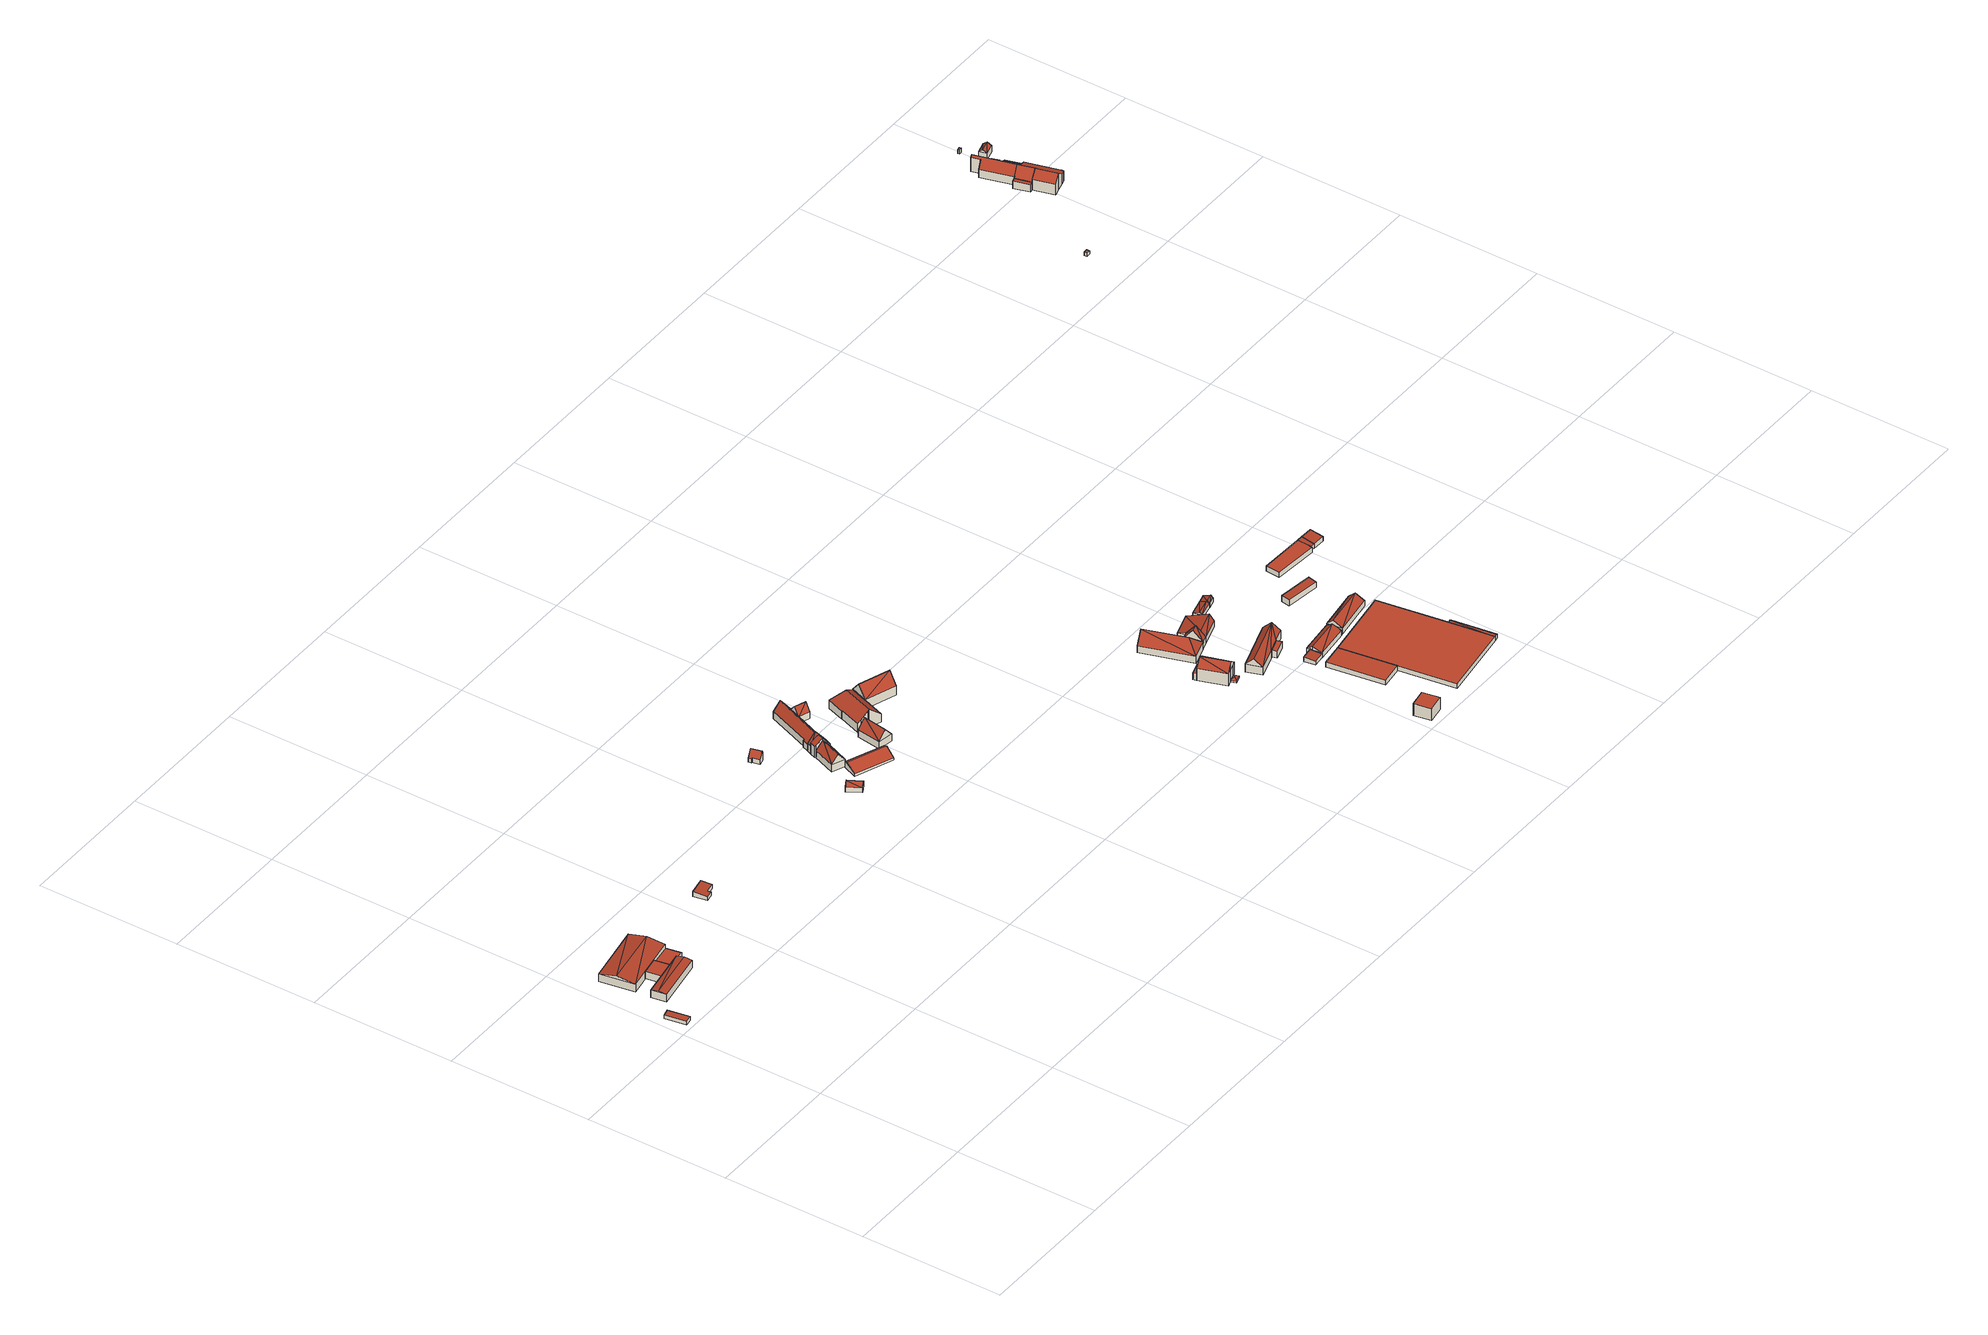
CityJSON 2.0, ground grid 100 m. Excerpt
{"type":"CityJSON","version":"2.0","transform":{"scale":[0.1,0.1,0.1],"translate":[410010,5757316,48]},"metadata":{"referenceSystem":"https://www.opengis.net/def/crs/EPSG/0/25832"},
"CityObjects":{
"building1":{"type":"Building","attributes":{"Gemeindeschluessel":"05515000","Geometrietyp2DReferenz":"3000","function":"31001_1310","roofType":"2100","measuredHeight":3.12},"geometry":[{"type":"Solid","lod":"2","boundaries":[[[[0,1,2,3]],[[4,5,1,0]],[[6,7,5,4]],[[3,2,7,6]],[[4,0,3,6]],[[1,5,7,2]]]],"semantics":{"surfaces":[{"type":"WallSurface"},{"type":"RoofSurface"},{"type":"GroundSurface"}],"values":[[0,0,0,0,1,2]]}}]},
"building2":{"type":"Building","attributes":{"Gemeindeschluessel":"05515000","Geometrietyp2DReferenz":"3000","function":"31001_2700","roofType":"5000","measuredHeight":6.75},"geometry":[{"type":"Solid","lod":"2","boundaries":[[[[8,9,10,11]],[[12,13,9,8]],[[14,15,13,12]],[[11,10,15,14]],[[8,16,17,12]],[[17,16,11]],[[11,14,17]],[[11,16,8]],[[12,17,14]],[[9,13,15,10]]]],"semantics":{"surfaces":[{"type":"WallSurface"},{"type":"RoofSurface"},{"type":"GroundSurface"}],"values":[[0,0,0,0,1,1,1,0,0,2]]}}]},
"building3":{"type":"Building","attributes":{"Gemeindeschluessel":"05515000","Geometrietyp2DReferenz":"3000","function":"31001_2000","roofType":"1000","measuredHeight":5.53},"geometry":[{"type":"Solid","lod":"2","boundaries":[[[[18,19,20,21]],[[22,23,19,18]],[[24,25,23,22]],[[21,20,25,24]],[[22,18,21,24]],[[19,23,25,20]]]],"semantics":{"surfaces":[{"type":"WallSurface"},{"type":"RoofSurface"},{"type":"GroundSurface"}],"values":[[0,0,0,0,1,2]]}}]},
"building4":{"type":"Building","attributes":{"Gemeindeschluessel":"05515000","Geometrietyp2DReferenz":"3000","function":"31001_2700","roofType":"5000","measuredHeight":7.83},"address":[{"country":"Germany","locality":"Münster","thoroughfareNumber":"144","thoroughfareName":"Pleistermühlenweg"}],"geometry":[{"type":"Solid","lod":"2","boundaries":[[[[26,27,28,29]],[[30,31,27,26]],[[32,33,31,30]],[[29,28,33,32]],[[29,32,34]],[[34,35,29]],[[35,34,30]],[[30,26,35]],[[29,35,26]],[[30,34,32]],[[27,31,33,28]]]],"semantics":{"surfaces":[{"type":"WallSurface"},{"type":"RoofSurface"},{"type":"GroundSurface"}],"values":[[0,0,0,0,1,1,1,1,0,0,2]]}}]},
"building5":{"type":"Building","attributes":{"Gemeindeschluessel":"05515000","Geometrietyp2DReferenz":"3000","function":"51009_1610","roofType":"2100","measuredHeight":3.66},"geometry":[{"type":"Solid","lod":"2","boundaries":[[[[36,37,38,39]],[[40,33,37,36]],[[41,42,33,40]],[[43,10,42,41]],[[39,38,10,43]],[[41,40,36,39,43]],[[37,33,42,10,38]]]],"semantics":{"surfaces":[{"type":"WallSurface"},{"type":"RoofSurface"},{"type":"GroundSurface"}],"values":[[0,0,0,0,0,1,2]]}}]},
"building6":{"type":"Building","attributes":{"Gemeindeschluessel":"05515000","Geometrietyp2DReferenz":"3000","function":"31001_2700","roofType":"2100","measuredHeight":3.74},"geometry":[{"type":"Solid","lod":"2","boundaries":[[[[44,45,46,47]],[[48,49,45,44]],[[50,51,49,48]],[[52,53,51,50]],[[54,55,53,52]],[[47,46,55,54]],[[52,50,48,44,47,54]],[[45,49,51,53,55,46]]]],"semantics":{"surfaces":[{"type":"WallSurface"},{"type":"RoofSurface"},{"type":"GroundSurface"}],"values":[[0,0,0,0,0,0,1,2]]}}]},
"building7":{"type":"Building","attributes":{"Gemeindeschluessel":"05515000","Geometrietyp2DReferenz":"3000","function":"31001_2700","roofType":"3100","measuredHeight":5.16},"geometry":[{"type":"Solid","lod":"2","boundaries":[[[[56,57,58,59]],[[60,61,57,56]],[[62,63,61,60]],[[59,58,63,62]],[[56,64,60]],[[62,65,59]],[[64,56,59]],[[59,65,64]],[[60,64,65]],[[65,62,60]],[[57,61,63,58]]]],"semantics":{"surfaces":[{"type":"WallSurface"},{"type":"RoofSurface"},{"type":"GroundSurface"}],"values":[[0,0,0,0,0,0,1,1,1,1,2]]}}]},
"building8":{"type":"Building","attributes":{"Gemeindeschluessel":"05515000","Geometrietyp2DReferenz":"3000","function":"31001_2700","roofType":"5000","measuredHeight":7.53},"geometry":[{"type":"Solid","lod":"2","boundaries":[[[[66,67,68,69]],[[70,71,67,66]],[[72,73,71,70]],[[74,75,73,72]],[[76,77,75,74]],[[78,79,77,76]],[[80,81,79,78]],[[69,68,81,80]],[[69,80,78,76,82,83]],[[83,82,74,72,70,66]],[[69,83,66]],[[74,82,76]],[[67,71,73,75,77,79,81,68]]]],"semantics":{"surfaces":[{"type":"WallSurface"},{"type":"RoofSurface"},{"type":"GroundSurface"}],"values":[[0,0,0,0,0,0,0,0,1,1,0,0,2]]}}]},
"building9":{"type":"Building","attributes":{"Gemeindeschluessel":"05515000","Geometrietyp2DReferenz":"3000","function":"31001_2460","roofType":"3100","measuredHeight":5.62},"geometry":[{"type":"Solid","lod":"2","boundaries":[[[[84,85,86,87]],[[88,89,85,84]],[[90,91,89,88]],[[87,86,91,90]],[[84,92,88]],[[90,93,87]],[[87,93,92,84]],[[88,92,93,90]],[[85,89,91,86]]]],"semantics":{"surfaces":[{"type":"WallSurface"},{"type":"RoofSurface"},{"type":"GroundSurface"}],"values":[[0,0,0,0,0,0,1,1,2]]}}]},
"building10":{"type":"Building","attributes":{"Gemeindeschluessel":"05515000","Geometrietyp2DReferenz":"3000","function":"31001_1100"},"children":["building10-1","building10-2","building10-3","building10-4","building10-5"]},
"building10-1":{"type":"BuildingPart","attributes":{"roofType":"3100","measuredHeight":12.12},"parents":["building10"],"geometry":[{"type":"Solid","lod":"2","boundaries":[[[[94,95,96]],[[97,98,99]],[[100,101,97,99]],[[102,103,104,101,100]],[[105,106,107,108]],[[96,95,106,105]],[[109,102,100,99,110,111]],[[96,105,108,112,111,110]],[[113,97,101,104,114,107,106,95]],[[94,96,110,115]],[[95,94,116,113]],[[94,115,116]],[[98,115,110,99]],[[116,98,97,113]],[[116,115,98]],[[103,102,109]],[[104,103,117,114]],[[103,109,111,117]],[[117,108,107,114]],[[117,111,112,108]]]],"semantics":{"surfaces":[{"type":"WallSurface"},{"type":"RoofSurface"},{"type":"GroundSurface"},{"type":"ClosureSurface"}],"values":[[0,0,0,0,0,0,1,1,2,0,3,3,0,3,3,0,3,3,3,3]]}}]},
"building10-2":{"type":"BuildingPart","attributes":{"roofType":"3100","measuredHeight":12.56},"parents":["building10"],"geometry":[{"type":"Solid","lod":"2","boundaries":[[[[118,119,120,104,103]],[[108,107,121,122,123]],[[124,118,103]],[[103,109,125,124]],[[123,124,125]],[[125,112,108,123]],[[120,126,121,107,114,104]],[[118,127,119]],[[128,123,122]],[[126,129,128,122,121]],[[120,119,127,129,126]],[[114,117,103,104]],[[107,108,117,114]],[[124,123,128,130,127,118]],[[130,128,129]],[[130,129,127]],[[125,109,111,112]],[[111,109,103,117]],[[112,111,117,108]]]],"semantics":{"surfaces":[{"type":"WallSurface"},{"type":"RoofSurface"},{"type":"GroundSurface"},{"type":"ClosureSurface"}],"values":[[0,0,1,1,1,1,2,0,0,3,3,3,3,0,3,3,0,3,3]]}}]},
"building10-3":{"type":"BuildingPart","attributes":{"roofType":"3100","measuredHeight":11.24},"parents":["building10"],"geometry":[{"type":"Solid","lod":"2","boundaries":[[[[131,132,95,94]],[[133,134,132,131]],[[98,97,134,133]],[[115,98,133]],[[133,135,115]],[[94,115,135]],[[135,131,94]],[[133,131,135]],[[113,95,132,134,97]],[[113,116,94,95]],[[97,98,116,113]],[[94,116,115]],[[116,98,115]]]],"semantics":{"surfaces":[{"type":"WallSurface"},{"type":"RoofSurface"},{"type":"GroundSurface"},{"type":"ClosureSurface"}],"values":[[0,0,0,1,1,1,1,0,2,3,3,3,3]]}}]},
"building10-4":{"type":"BuildingPart","attributes":{"roofType":"3100","measuredHeight":10.15},"parents":["building10"],"geometry":[{"type":"Solid","lod":"2","boundaries":[[[[136,137,138,139]],[[140,141,137,136]],[[142,143,141,140]],[[139,138,144,145]],[[146,136,147]],[[139,145,148,147,136]],[[149,142,146,147]],[[142,140,146]],[[146,140,136]],[[137,141,143,144,138]],[[143,142,145,144]],[[148,149,147]],[[148,145,142,149]]]],"semantics":{"surfaces":[{"type":"WallSurface"},{"type":"RoofSurface"},{"type":"GroundSurface"},{"type":"ClosureSurface"}],"values":[[0,0,0,0,1,1,1,1,0,2,3,0,3]]}}]},
"building10-5":{"type":"BuildingPart","attributes":{"roofType":"3100","measuredHeight":11.4},"parents":["building10"],"geometry":[{"type":"Solid","lod":"2","boundaries":[[[[150,143,142,151]],[[152,153,143,150]],[[154,155,153,152]],[[122,121,155,154]],[[156,157,120,119]],[[158,159,157,156]],[[160,161,159,158]],[[162,163,161,160]],[[164,165,163,162]],[[166,138,165,164]],[[167,145,144,138,166]],[[160,158,156,119,127,130,162]],[[128,122,154,152,150,151,149,148,167,166,164,162,130]],[[143,153,155,121,126,120,157,159,161,163,165,138,144]],[[149,151,142]],[[167,148,145]],[[143,144,145,142]],[[145,148,149,142]],[[121,122,128,129,126]],[[128,130,129]],[[129,127,119,120,126]],[[129,130,127]]]],"semantics":{"surfaces":[{"type":"WallSurface"},{"type":"RoofSurface"},{"type":"GroundSurface"},{"type":"ClosureSurface"}],"values":[[0,0,0,0,0,0,0,0,0,0,0,1,1,2,0,0,3,3,3,3,3,3]]}}]},
"building11":{"type":"Building","attributes":{"Gemeindeschluessel":"05515000","Geometrietyp2DReferenz":"3000","function":"31001_1000","roofType":"5000","measuredHeight":11.59},"geometry":[{"type":"Solid","lod":"2","boundaries":[[[[168,169,170,171]],[[172,173,169,168]],[[174,175,173,172]],[[176,177,175,174]],[[178,179,177,176]],[[171,170,179,178]],[[178,180,181,182]],[[182,171,178]],[[181,183,172,168]],[[168,182,181]],[[183,174,172]],[[183,181,180,176,174]],[[180,178,176]],[[182,168,171]],[[169,173,175,177,179,170]]]],"semantics":{"surfaces":[{"type":"WallSurface"},{"type":"RoofSurface"},{"type":"GroundSurface"}],"values":[[0,0,0,0,0,0,1,1,1,1,0,0,0,0,2]]}}]},
"building12":{"type":"Building","attributes":{"Gemeindeschluessel":"05515000","Geometrietyp2DReferenz":"3000","function":"31001_2700"},"children":["building12-1","building12-2"]},
"building12-1":{"type":"BuildingPart","attributes":{"roofType":"1000","measuredHeight":1.48},"parents":["building12"],"geometry":[{"type":"Solid","lod":"2","boundaries":[[[[184,185,186,187]],[[188,189,190,191]],[[187,186,189,188]],[[191,184,187,188]],[[185,190,189,186]],[[185,184,191,190]]]],"semantics":{"surfaces":[{"type":"WallSurface"},{"type":"RoofSurface"},{"type":"GroundSurface"},{"type":"ClosureSurface"}],"values":[[0,0,0,1,2,3]]}}]},
"building12-2":{"type":"BuildingPart","attributes":{"roofType":"5000","measuredHeight":13.43},"parents":["building12"],"geometry":[{"type":"Solid","lod":"2","boundaries":[[[[192,193,194,195]],[[196,191,190,193,192]],[[197,198,185,184,199]],[[200,201,198,197]],[[202,203,201,200]],[[204,205,203,202]],[[206,207,205,204]],[[208,209,207,206]],[[210,211,209,208]],[[212,213,211,210]],[[195,194,213,212]],[[206,214,208]],[[204,202,200,197,199,196,192,214,206]],[[195,212,210,208,214,192]],[[193,190,185,198,201,203,205,207,209,211,213,194]],[[184,191,196,199]],[[185,190,191,184]]]],"semantics":{"surfaces":[{"type":"WallSurface"},{"type":"RoofSurface"},{"type":"GroundSurface"},{"type":"ClosureSurface"}],"values":[[0,0,0,0,0,0,0,0,0,0,0,1,1,1,2,0,3]]}}]},
"building13":{"type":"Building","attributes":{"Gemeindeschluessel":"05515000","Geometrietyp2DReferenz":"3000","function":"31001_1000","roofType":"3100","measuredHeight":14.88},"address":[{"country":"Germany","locality":"Münster","thoroughfareNumber":"164","thoroughfareName":"Pleistermühlenweg"}],"geometry":[{"type":"Solid","lod":"2","boundaries":[[[[215,216,217,218]],[[219,220,216,215]],[[221,222,220,219]],[[218,217,222,221]],[[215,223,219]],[[221,224,218]],[[224,223,215]],[[215,218,224]],[[223,224,221]],[[221,219,223]],[[216,220,222,217]]]],"semantics":{"surfaces":[{"type":"WallSurface"},{"type":"RoofSurface"},{"type":"GroundSurface"}],"values":[[0,0,0,0,0,0,1,1,1,1,2]]}}]},
"building14":{"type":"Building","attributes":{"Gemeindeschluessel":"05515000","Geometrietyp2DReferenz":"3000","function":"31001_1000"},"address":[{"country":"Germany","locality":"Münster","thoroughfareNumber":"27","thoroughfareName":"Werse"}],"children":["building14-1","building14-2","building14-3"]},
"building14-1":{"type":"BuildingPart","attributes":{"roofType":"1000","measuredHeight":5.16},"parents":["building14"],"geometry":[{"type":"Solid","lod":"2","boundaries":[[[[225,226,227,228]],[[229,230,226,225]],[[228,227,231,232]],[[229,225,228,232]],[[226,230,231,227]],[[230,229,232,231]]]],"semantics":{"surfaces":[{"type":"WallSurface"},{"type":"RoofSurface"},{"type":"GroundSurface"},{"type":"ClosureSurface"}],"values":[[0,0,0,1,2,3]]}}]},
"building14-2":{"type":"BuildingPart","attributes":{"roofType":"3100","measuredHeight":13.71},"parents":["building14"],"geometry":[{"type":"Solid","lod":"2","boundaries":[[[[233,234,230,229,235]],[[236,237,234,233]],[[238,239,240,237,236]],[[241,242,243,244,245]],[[246,232,231,242,241]],[[247,248,249,241]],[[249,246,241]],[[250,236,233,248]],[[251,249,248,233]],[[249,251,235,246]],[[251,233,235]],[[250,248,247,245,238]],[[250,238,236]],[[247,241,245]],[[230,234,237,240,243,242,231]],[[232,246,235,229]],[[230,231,232,229]],[[239,238,245,244]],[[243,240,239,244]]]],"semantics":{"surfaces":[{"type":"WallSurface"},{"type":"RoofSurface"},{"type":"GroundSurface"},{"type":"ClosureSurface"}],"values":[[0,0,0,0,0,1,1,1,1,0,0,0,0,0,2,0,3,0,3]]}}]},
"building14-3":{"type":"BuildingPart","attributes":{"roofType":"5000","measuredHeight":2.66},"parents":["building14"],"geometry":[{"type":"Solid","lod":"2","boundaries":[[[[252,253,240,239]],[[254,255,253,252]],[[244,243,255,254]],[[252,239,256]],[[244,257,256,239]],[[254,257,244]],[[257,254,252,256]],[[240,253,255,243]],[[243,244,239,240]]]],"semantics":{"surfaces":[{"type":"WallSurface"},{"type":"RoofSurface"},{"type":"GroundSurface"},{"type":"ClosureSurface"}],"values":[[0,0,0,1,1,1,1,2,3]]}}]},
"building15":{"type":"Building","attributes":{"Gemeindeschluessel":"05515000","Geometrietyp2DReferenz":"3000","function":"51003_1201","roofType":"9999","measuredHeight":9},"geometry":[{"type":"Solid","lod":"2","boundaries":[[[[258,259,260,261]],[[259,262,263,260]],[[258,264,262,259]],[[261,265,264,258]],[[260,263,265,261]],[[262,264,265,263]]]],"semantics":{"surfaces":[{"type":"RoofSurface"},{"type":"WallSurface"},{"type":"GroundSurface"}],"values":[[0,1,1,1,1,2]]}}]},
"building16":{"type":"Building","attributes":{"Gemeindeschluessel":"05515000","Geometrietyp2DReferenz":"3000","function":"31001_2700"},"children":["building16-1","building16-2","building16-3"]},
"building16-1":{"type":"BuildingPart","attributes":{"roofType":"3100","measuredHeight":12.64},"parents":["building16"],"geometry":[{"type":"Solid","lod":"2","boundaries":[[[[266,267,268,269,270]],[[271,272,273,274,275]],[[276,277,278,266]],[[266,270,279,276]],[[277,276,280,271]],[[271,275,277]],[[268,273,272,269]],[[281,275,274]],[[273,268,267,274]],[[267,266,281,274]],[[272,271,270,269]],[[277,275,281,282,278]],[[278,282,281,266]],[[279,280,276]],[[279,270,271,280]]]],"semantics":{"surfaces":[{"type":"WallSurface"},{"type":"RoofSurface"},{"type":"GroundSurface"},{"type":"ClosureSurface"}],"values":[[0,0,1,1,1,1,2,0,3,3,3,0,3,0,3]]}}]},
"building16-2":{"type":"BuildingPart","attributes":{"roofType":"3100","measuredHeight":8.93},"parents":["building16"],"geometry":[{"type":"Solid","lod":"2","boundaries":[[[[283,284,285,286]],[[274,273,284,283]],[[287,288,268,267]],[[286,285,288,287]],[[282,289,286]],[[286,287,290,278,282]],[[289,282,281,274]],[[274,283,289]],[[266,290,287,267]],[[289,283,286]],[[284,273,268,288,285]],[[273,274,267,268]],[[290,266,278]],[[266,267,274,281]],[[278,266,281,282]]]],"semantics":{"surfaces":[{"type":"WallSurface"},{"type":"RoofSurface"},{"type":"GroundSurface"},{"type":"ClosureSurface"}],"values":[[0,0,0,0,1,1,1,1,0,0,2,3,0,3,3]]}}]},
"building16-3":{"type":"BuildingPart","attributes":{"roofType":"5000","measuredHeight":12.71},"parents":["building16"],"geometry":[{"type":"Solid","lod":"2","boundaries":[[[[291,292,272,271,293]],[[294,295,292,291]],[[296,297,295,294]],[[293,298,291]],[[294,299,296]],[[298,293,280,279,296]],[[296,299,298]],[[291,298,299]],[[299,294,291]],[[269,272,292,295,297]],[[297,296,279,270,269]],[[280,293,271]],[[272,269,270,271]],[[270,279,280,271]]]],"semantics":{"surfaces":[{"type":"WallSurface"},{"type":"RoofSurface"},{"type":"GroundSurface"},{"type":"ClosureSurface"}],"values":[[0,0,0,1,0,1,1,1,1,2,0,0,3,3]]}}]},
"building17":{"type":"Building","attributes":{"Gemeindeschluessel":"05515000","Geometrietyp2DReferenz":"3000","function":"31001_2700","roofType":"5000","measuredHeight":11.2},"geometry":[{"type":"Solid","lod":"2","boundaries":[[[[300,301,302,303]],[[304,305,301,300]],[[306,307,305,304]],[[308,309,307,306]],[[310,311,309,308]],[[303,302,311,310]],[[312,306,304,313]],[[310,308,312]],[[303,310,312]],[[300,303,312]],[[312,313,300]],[[300,313,304]],[[306,312,308]],[[301,305,307,309,311,302]]]],"semantics":{"surfaces":[{"type":"WallSurface"},{"type":"RoofSurface"},{"type":"GroundSurface"}],"values":[[0,0,0,0,0,0,1,1,1,1,1,0,0,2]]}}]},
"building18":{"type":"Building","attributes":{"Gemeindeschluessel":"05515000","Geometrietyp2DReferenz":"3000","function":"31001_2700","roofType":"1000","measuredHeight":5.29},"geometry":[{"type":"Solid","lod":"2","boundaries":[[[[314,315,316,317]],[[318,319,315,314]],[[320,321,319,318]],[[317,316,321,320]],[[318,314,317,320]],[[315,319,321,316]]]],"semantics":{"surfaces":[{"type":"WallSurface"},{"type":"RoofSurface"},{"type":"GroundSurface"}],"values":[[0,0,0,0,1,2]]}}]},
"building19":{"type":"Building","attributes":{"Gemeindeschluessel":"05515000","Geometrietyp2DReferenz":"3000","function":"31001_2700","roofType":"2100","measuredHeight":3.36},"geometry":[{"type":"Solid","lod":"2","boundaries":[[[[322,323,324,325]],[[326,327,323,322]],[[328,329,327,326]],[[330,331,329,328]],[[325,324,331,330]],[[328,326,322,325,330]],[[323,327,329,331,324]]]],"semantics":{"surfaces":[{"type":"WallSurface"},{"type":"RoofSurface"},{"type":"GroundSurface"}],"values":[[0,0,0,0,0,1,2]]}}]},
"building20":{"type":"Building","attributes":{"Gemeindeschluessel":"05515000","Geometrietyp2DReferenz":"3000","function":"51009_1610","roofType":"5000","measuredHeight":6.6},"geometry":[{"type":"Solid","lod":"2","boundaries":[[[[328,332,333,334]],[[335,336,332,328]],[[337,338,336,335]],[[339,340,338,337]],[[341,342,340,339]],[[343,344,342,341]],[[334,333,344,343]],[[345,346,339,337,347,348,349]],[[334,343,345]],[[345,349,334]],[[348,347,335,328]],[[349,348,328,334]],[[347,337,335]],[[346,345,343,341]],[[346,341,339]],[[332,336,338,340,342,344,333]]]],"semantics":{"surfaces":[{"type":"WallSurface"},{"type":"RoofSurface"},{"type":"GroundSurface"}],"values":[[0,0,0,0,0,0,0,1,1,1,0,0,0,0,0,2]]}}]},
"building21":{"type":"Building","attributes":{"Gemeindeschluessel":"05515000","Geometrietyp2DReferenz":"3000","function":"31001_2740"},"children":["building21-1","building21-2"]},
"building21-1":{"type":"BuildingPart","attributes":{"roofType":"1000","measuredHeight":3.49},"parents":["building21"],"geometry":[{"type":"Solid","lod":"2","boundaries":[[[[350,351,352,353]],[[354,355,356,357]],[[358,359,355,354]],[[360,361,359,358]],[[353,352,361,360]],[[358,354,357,350,353,360]],[[351,356,355,359,361,352]],[[351,350,357,356]]]],"semantics":{"surfaces":[{"type":"WallSurface"},{"type":"RoofSurface"},{"type":"GroundSurface"},{"type":"ClosureSurface"}],"values":[[0,0,0,0,0,1,2,3]]}}]},
"building21-2":{"type":"BuildingPart","attributes":{"roofType":"1000","measuredHeight":3.57},"parents":["building21"],"geometry":[{"type":"Solid","lod":"2","boundaries":[[[[362,363,351,350,364]],[[365,366,363,362]],[[367,357,356,366,365]],[[365,362,364,367]],[[363,366,356,351]],[[357,367,364,350]],[[351,356,357,350]]]],"semantics":{"surfaces":[{"type":"WallSurface"},{"type":"RoofSurface"},{"type":"GroundSurface"},{"type":"ClosureSurface"}],"values":[[0,0,0,1,2,0,3]]}}]},
"building22":{"type":"Building","attributes":{"Gemeindeschluessel":"05515000","Geometrietyp2DReferenz":"3000","function":"51009_1611","roofType":"3100","measuredHeight":4.7},"geometry":[{"type":"Solid","lod":"2","boundaries":[[[[368,369,370,371]],[[372,373,369,368]],[[374,375,373,372]],[[371,370,375,374]],[[368,376,372]],[[374,377,371]],[[377,376,368]],[[368,371,377]],[[374,372,376]],[[376,377,374]],[[369,373,375,370]]]],"semantics":{"surfaces":[{"type":"WallSurface"},{"type":"RoofSurface"},{"type":"GroundSurface"}],"values":[[0,0,0,0,0,0,1,1,1,1,2]]}}]},
"building23":{"type":"Building","attributes":{"Gemeindeschluessel":"05515000","Geometrietyp2DReferenz":"3000","function":"31001_2460","roofType":"3100","measuredHeight":4.79},"geometry":[{"type":"Solid","lod":"2","boundaries":[[[[378,379,380,368]],[[381,382,379,378]],[[372,383,382,381]],[[368,380,383,372]],[[378,384,381]],[[372,385,368]],[[385,384,378]],[[378,368,385]],[[384,385,372]],[[372,381,384]],[[379,382,383,380]]]],"semantics":{"surfaces":[{"type":"WallSurface"},{"type":"RoofSurface"},{"type":"GroundSurface"}],"values":[[0,0,0,0,0,0,1,1,1,1,2]]}}]},
"building24":{"type":"Building","attributes":{"Gemeindeschluessel":"05515000","Geometrietyp2DReferenz":"3000","function":"31001_2700","roofType":"3100","measuredHeight":8.1},"geometry":[{"type":"Solid","lod":"2","boundaries":[[[[386,387,388,389]],[[390,391,387,386]],[[392,393,391,390]],[[389,388,393,392]],[[386,394,390]],[[392,395,389]],[[395,394,386]],[[386,389,395]],[[392,390,394]],[[394,395,392]],[[387,391,393,388]]]],"semantics":{"surfaces":[{"type":"WallSurface"},{"type":"RoofSurface"},{"type":"GroundSurface"}],"values":[[0,0,0,0,0,0,1,1,1,1,2]]}}]},
"building25":{"type":"Building","attributes":{"Gemeindeschluessel":"05515000","Geometrietyp2DReferenz":"3000","function":"51009_1610","roofType":"3100","measuredHeight":3.98},"geometry":[{"type":"Solid","lod":"2","boundaries":[[[[396,397,398,399]],[[400,361,397,396]],[[401,359,361,400]],[[399,398,359,401]],[[396,402,400]],[[401,403,399]],[[402,396,399]],[[399,403,402]],[[400,402,403]],[[403,401,400]],[[397,361,359,398]]]],"semantics":{"surfaces":[{"type":"WallSurface"},{"type":"RoofSurface"},{"type":"GroundSurface"}],"values":[[0,0,0,0,0,0,1,1,1,1,2]]}}]},
"building26":{"type":"Building","attributes":{"Gemeindeschluessel":"05515000","Geometrietyp2DReferenz":"3000","function":"51009_1611","roofType":"2100","measuredHeight":4.73},"geometry":[{"type":"Solid","lod":"2","boundaries":[[[[404,405,406,407]],[[408,409,405,404]],[[410,411,409,408]],[[407,406,411,410]],[[408,404,407,410]],[[405,409,411,406]]]],"semantics":{"surfaces":[{"type":"WallSurface"},{"type":"RoofSurface"},{"type":"GroundSurface"}],"values":[[0,0,0,0,1,2]]}}]},
"building27":{"type":"Building","attributes":{"Gemeindeschluessel":"05515000","Geometrietyp2DReferenz":"3000","function":"31001_2700"},"children":["building27-1","building27-2"]},
"building27-1":{"type":"BuildingPart","attributes":{"roofType":"1000","measuredHeight":3.82},"parents":["building27"],"geometry":[{"type":"Solid","lod":"2","boundaries":[[[[412,413,414,415]],[[416,417,413,412]],[[418,419,420,421,422]],[[415,414,419,418]],[[422,423,416,412,415,418]],[[413,417,420,419,414]],[[423,422,421]],[[417,416,423,421,420]]]],"semantics":{"surfaces":[{"type":"WallSurface"},{"type":"RoofSurface"},{"type":"GroundSurface"},{"type":"ClosureSurface"}],"values":[[0,0,0,0,1,2,0,3]]}}]},
"building27-2":{"type":"BuildingPart","attributes":{"roofType":"2100","measuredHeight":4.01},"parents":["building27"],"geometry":[{"type":"Solid","lod":"2","boundaries":[[[[424,425,417,416,426]],[[427,428,425,424]],[[421,420,428,427]],[[424,426,423,421,427]],[[417,425,428,420]],[[423,426,416]],[[420,421,423,416,417]]]],"semantics":{"surfaces":[{"type":"WallSurface"},{"type":"RoofSurface"},{"type":"GroundSurface"},{"type":"ClosureSurface"}],"values":[[0,0,0,1,2,0,3]]}}]},
"building28":{"type":"Building","attributes":{"Gemeindeschluessel":"05515000","Geometrietyp2DReferenz":"3000","function":"31001_2700","roofType":"2100","measuredHeight":4.32},"geometry":[{"type":"Solid","lod":"2","boundaries":[[[[429,430,431,427]],[[432,433,430,429]],[[434,435,433,432]],[[427,431,435,434]],[[432,429,427,434]],[[430,433,435,431]]]],"semantics":{"surfaces":[{"type":"WallSurface"},{"type":"RoofSurface"},{"type":"GroundSurface"}],"values":[[0,0,0,0,1,2]]}}]},
"building29":{"type":"Building","attributes":{"Gemeindeschluessel":"05515000","Geometrietyp2DReferenz":"3000","function":"31001_2500","roofType":"1000","measuredHeight":2.45},"address":[{"country":"Germany","locality":"Münster","thoroughfareNumber":"184a","thoroughfareName":"Pleistermühlenweg"}],"geometry":[{"type":"Solid","lod":"2","boundaries":[[[[436,437,438,439]],[[440,441,437,436]],[[442,443,441,440]],[[439,438,443,442]],[[440,436,439,442]],[[437,441,443,438]]]],"semantics":{"surfaces":[{"type":"WallSurface"},{"type":"RoofSurface"},{"type":"GroundSurface"}],"values":[[0,0,0,0,1,2]]}}]},
"building30":{"type":"Building","attributes":{"name":"Pleistermühle","Gemeindeschluessel":"05515000","Geometrietyp2DReferenz":"3000","function":"31001_2000"},"address":[{"country":"Germany","locality":"Münster","thoroughfareNumber":"196","thoroughfareName":"Pleistermühlenweg"}],"children":["building30-1","building30-2","building30-3","building30-4","building30-5","building30-6","building30-7","building30-8"]},
"building30-1":{"type":"BuildingPart","attributes":{"roofType":"2100","measuredHeight":6.81},"parents":["building30"],"geometry":[{"type":"Solid","lod":"2","boundaries":[[[[444,445,446]],[[447,448,445,444]],[[449,450,448,447]],[[451,452,450,449]],[[453,454,452,451]],[[453,451,449,447,444,446,455]],[[448,450,452,454,456,445]],[[454,453,455,456]],[[445,456,455,446]]]],"semantics":{"surfaces":[{"type":"WallSurface"},{"type":"RoofSurface"},{"type":"GroundSurface"},{"type":"ClosureSurface"}],"values":[[0,0,0,0,0,1,2,3,3]]}}]},
"building30-2":{"type":"BuildingPart","attributes":{"roofType":"3100","measuredHeight":12.25},"parents":["building30"],"geometry":[{"type":"Solid","lod":"2","boundaries":[[[[457,458,459,460,461]],[[462,463,458,457]],[[464,463,462]],[[462,457,461,465,466,467,468,469,470]],[[471,472,473,474,470,469]],[[475,476,459,458,463,477,478,479,480,481]],[[482,469,468]],[[476,475,467,466]],[[475,481,482,468,467]],[[465,461,460]],[[476,466,465,460,459]],[[464,462,470]],[[477,463,464,470]],[[483,484,485,470,474]],[[479,478,485,484,483]],[[478,477,470,485]],[[473,472,486]],[[479,483,474,473,486,480]],[[471,469,482]],[[480,486,472,471,482,481]]]],"semantics":{"surfaces":[{"type":"WallSurface"},{"type":"RoofSurface"},{"type":"GroundSurface"},{"type":"ClosureSurface"}],"values":[[0,0,0,1,1,2,0,3,3,0,3,0,3,0,3,3,0,3,0,3]]}}]},
"building30-3":{"type":"BuildingPart","attributes":{"roofType":"3100","measuredHeight":12.41},"parents":["building30"],"geometry":[{"type":"Solid","lod":"2","boundaries":[[[[487,488,489,490]],[[491,492,488,487]],[[493,476,492,491]],[[466,476,493]],[[489,494,490]],[[493,491,487,495]],[[490,496,471,482,468,495,487]],[[488,492,476,475,481,480,489]],[[466,493,495,467]],[[476,466,467,475]],[[472,471,496]],[[467,495,468]],[[481,475,467,468,482]],[[486,480,481,482,471,472]],[[494,486,472,496,490]],[[486,494,489,480]]]],"semantics":{"surfaces":[{"type":"WallSurface"},{"type":"RoofSurface"},{"type":"GroundSurface"},{"type":"ClosureSurface"}],"values":[[0,0,0,0,0,1,1,2,0,3,0,0,3,3,0,3]]}}]},
"building30-4":{"type":"BuildingPart","attributes":{"roofType":"2100","measuredHeight":7.72},"parents":["building30"],"geometry":[{"type":"Solid","lod":"2","boundaries":[[[[497,498,499,500]],[[494,489,498,497]],[[501,502,454,503]],[[504,505,502,501]],[[506,507,505,504]],[[508,509,507,506]],[[510,511,509,508]],[[512,513,511,510]],[[514,515,513,512]],[[516,517,515,514]],[[518,519,517,516]],[[520,521,519,518]],[[522,523,521,520]],[[524,525,523,522]],[[526,527,525,524]],[[528,529,527,526]],[[530,531,529,528]],[[532,533,531,530]],[[534,535,533,532]],[[536,537,535,534]],[[538,539,537,536]],[[540,541,539,538]],[[500,499,541,540]],[[538,536,534,532,530,528,526,524,522,520,518,516,514,512,510,508,506,504,501,503,542,473,486,494,497,500,540]],[[498,489,480,479,456,454,502,505,507,509,511,513,515,517,519,521,523,525,527,529,531,533,535,537,539,541,499]],[[473,542,474]],[[480,486,473,474,483,479]],[[489,494,486,480]],[[454,453,455,483,474,542,503]],[[454,456,455,453]],[[483,455,456,479]]]],"semantics":{"surfaces":[{"type":"WallSurface"},{"type":"RoofSurface"},{"type":"GroundSurface"},{"type":"ClosureSurface"}],"values":[[0,0,0,0,0,0,0,0,0,0,0,0,0,0,0,0,0,0,0,0,0,0,0,1,2,0,3,3,0,3,3]]}}]},
"building30-5":{"type":"BuildingPart","attributes":{"roofType":"2100","measuredHeight":7.66},"parents":["building30"],"geometry":[{"type":"Solid","lod":"2","boundaries":[[[[543,445,544,545]],[[546,445,543]],[[547,548,549]],[[550,551,547,549]],[[552,553,551,550]],[[545,544,553,552]],[[550,549,554,546,543,545,552]],[[445,555,547,551,553,544]],[[445,546,554,556,555]],[[548,556,554,549]],[[547,555,556,548]]]],"semantics":{"surfaces":[{"type":"WallSurface"},{"type":"RoofSurface"},{"type":"GroundSurface"},{"type":"ClosureSurface"}],"values":[[0,0,0,0,0,0,1,2,3,0,3]]}}]},
"building30-6":{"type":"BuildingPart","attributes":{"roofType":"2100","measuredHeight":7.7},"parents":["building30"],"geometry":[{"type":"Solid","lod":"2","boundaries":[[[[484,483,455,446,554]],[[456,479,478,555,445]],[[456,445,546,446,455]],[[479,483,484,485,478]],[[456,455,483,479]],[[556,485,484,554]],[[485,556,555,478]],[[546,554,446]],[[445,555,556,554,546]]]],"semantics":{"surfaces":[{"type":"RoofSurface"},{"type":"GroundSurface"},{"type":"ClosureSurface"},{"type":"WallSurface"}],"values":[[0,1,2,2,2,3,2,3,2]]}}]},
"building30-7":{"type":"BuildingPart","attributes":{"roofType":"2100","measuredHeight":5.83},"parents":["building30"],"geometry":[{"type":"Solid","lod":"2","boundaries":[[[[476,466,557]],[[558,559,476,557]],[[560,561,559,558]],[[562,563,561,560]],[[460,459,563,562]],[[562,560,558,557,465,460]],[[559,561,563,459,476]],[[466,465,557]],[[476,459,460,465,466]]]],"semantics":{"surfaces":[{"type":"WallSurface"},{"type":"RoofSurface"},{"type":"GroundSurface"},{"type":"ClosureSurface"}],"values":[[0,0,0,0,0,1,2,0,3]]}}]},
"building30-8":{"type":"BuildingPart","attributes":{"roofType":"3100","measuredHeight":12.25},"parents":["building30"],"geometry":[{"type":"Solid","lod":"2","boundaries":[[[[564,565,463,566]],[[567,568,565,564]],[[569,570,568,567]],[[571,572,570,569]],[[573,574,572,571]],[[575,576,574,573]],[[577,578,576,575]],[[579,580,578,577]],[[581,582,580,579]],[[583,547,582,581]],[[548,547,583]],[[566,463,464]],[[485,556,548,583,581,579,577,575,573,470]],[[571,569,567,564,566,464,470,573]],[[565,568,570,572,574,576,578,580,582,547,555,478,477,463]],[[547,548,556,555]],[[555,556,485,478]],[[478,485,470,477]],[[463,477,470,464]]]],"semantics":{"surfaces":[{"type":"WallSurface"},{"type":"RoofSurface"},{"type":"GroundSurface"},{"type":"ClosureSurface"}],"values":[[0,0,0,0,0,0,0,0,0,0,0,0,1,1,2,3,3,3,3]]}}]},
"building31":{"type":"Building","attributes":{"Gemeindeschluessel":"05515000","Geometrietyp2DReferenz":"3000","function":"51009_1610","roofType":"2100","measuredHeight":5.52},"geometry":[{"type":"Solid","lod":"2","boundaries":[[[[584,585,586,587]],[[588,589,585,584]],[[590,591,589,588]],[[587,586,591,590]],[[588,584,587,590]],[[585,589,591,586]]]],"semantics":{"surfaces":[{"type":"WallSurface"},{"type":"RoofSurface"},{"type":"GroundSurface"}],"values":[[0,0,0,0,1,2]]}}]},
"building32":{"type":"Building","attributes":{"Gemeindeschluessel":"05515000","Geometrietyp2DReferenz":"3000","function":"31001_2512","roofType":"1000","measuredHeight":3.19},"geometry":[{"type":"Solid","lod":"2","boundaries":[[[[592,593,594,595]],[[596,597,593,592]],[[598,599,597,596]],[[595,594,599,598]],[[596,592,595,598]],[[593,597,599,594]]]],"semantics":{"surfaces":[{"type":"WallSurface"},{"type":"RoofSurface"},{"type":"GroundSurface"}],"values":[[0,0,0,0,1,2]]}}]},
"building33":{"type":"Building","attributes":{"Gemeindeschluessel":"05515000","Geometrietyp2DReferenz":"3000","function":"31001_2460","roofType":"3100","measuredHeight":6.65},"geometry":[{"type":"Solid","lod":"2","boundaries":[[[[600,601,602,603]],[[604,605,601,600]],[[606,607,605,604]],[[603,602,607,606]],[[600,608,604]],[[606,609,603]],[[600,603,609]],[[609,608,600]],[[608,609,606]],[[606,604,608]],[[601,605,607,602]]]],"semantics":{"surfaces":[{"type":"WallSurface"},{"type":"RoofSurface"},{"type":"GroundSurface"}],"values":[[0,0,0,0,0,0,1,1,1,1,2]]}}]}
},
"vertices":[
[32,1995,89],[32,1995,62],[81,2004,62],[81,2004,93],[5,2143,89],[5,2143,62],[53,2152,93],[53,2152,62],
[506,2284,120],[506,2284,62],[489,2387,62],[489,2387,120],[146,2222,120],[146,2222,62],[129,2325,120],[129,2325,62],[497,2336,130],[138,2274,130],
[380,2477,119],[380,2477,64],[260,2456,64],[260,2456,119],[399,2372,119],[399,2372,64],[278,2351,119],[278,2351,64],
[81,2673,119],[81,2673,62],[122,2432,62],[122,2432,119],[501,2746,119],[501,2746,62],[543,2505,119],[543,2505,62],[522,2625,141],[101,2553,141],
[380,2477,99],[380,2477,62],[399,2372,62],[399,2372,99],[543,2505,92],[562,2400,92],[562,2400,62],[489,2387,95],
[1103,2582,86],[1103,2582,59],[1153,2592,59],[1153,2592,86],[1084,2679,96],[1084,2679,59],[1201,2702,96],[1201,2702,59],[1215,2627,89],[1215,2627,59],[1148,2615,89],[1148,2615,59],
[2581,2467,69],[2581,2467,34],[2528,2558,34],[2528,2558,69],[2520,2433,69],[2520,2433,34],[2467,2523,69],[2467,2523,34],[2557,2454,86],[2504,2544,86],
[2365,3074,96],[2365,3074,62],[2404,3083,62],[2404,3083,130],[2353,3124,96],[2353,3124,62],[2350,3124,93],[2350,3124,62],[2345,3148,93],[2345,3148,62],[2388,3159,124],[2388,3159,62],[2394,3134,124],[2394,3134,62],[2392,3134,130],[2392,3134,62],[2383,3157,137],[2401,3083,137],
[2617,2559,56],[2617,2559,39],[2880,2455,39],[2880,2455,56],[2655,2656,85],[2655,2656,39],[2918,2551,85],[2918,2551,39],[2645,2632,95],[2909,2527,95],
[2719,2815,100],[2719,2815,46],[2719,2815,111],[2629,2850,46],[2629,2850,100],[2629,2850,131],[2623,2853,127],[2623,2853,46],[2640,2894,127],[2640,2894,103],[2640,2894,46],[2725,2813,103],[2725,2813,46],[2741,2854,46],[2741,2854,103],[2683,2878,160],[2674,2833,167],[2691,2874,167],[2737,2856,108],[2674,2833,46],[2691,2874,46],[2674,2833,158],[2674,2833,100],[2691,2874,103],
[2652,2926,103],[2652,2926,92],[2652,2926,46],[2754,2885,46],[2754,2885,93],[2754,2885,103],[2703,2906,171],[2691,2874,171],[2703,2905,46],[2660,2923,103],[2747,2888,103],[2703,2905,103],[2703,2905,160],
[2656,2656,100],[2656,2656,46],[2566,2691,100],[2566,2691,46],[2611,2674,158],
[2949,3174,96],[2949,3174,46],[2873,3203,46],[2873,3203,96],[2918,3094,96],[2918,3094,46],[2842,3124,96],[2842,3124,46],[2873,3204,46],[2873,3204,96],[2934,3134,147],[2857,3164,147],[2872,3201,100],[2843,3127,100],
[2842,3124,99],[2842,3124,100],[2767,2932,100],[2767,2932,46],[2772,2930,93],[2772,2930,46],[2670,2970,93],[2670,2970,46],[2675,2968,100],[2675,2968,46],[2795,3275,100],[2795,3275,46],[2842,3259,160],[2842,3259,46],[2888,3243,100],[2888,3243,46],[2873,3203,99],[2873,3204,100],
[2915,2588,94],[2915,2588,42],[3024,2570,42],[3024,2570,94],[2941,2758,94],[2941,2758,42],[2988,2751,94],[2988,2751,42],[3043,2742,94],[3043,2742,42],[3051,2741,94],[3051,2741,42],[3043,2742,104],[2997,2749,158],[2970,2579,158],[2988,2751,147],
[2992,2776,60],[2992,2776,46],[2988,2751,46],[2988,2751,60],[3043,2742,60],[3043,2742,46],[3044,2757,46],[3044,2757,60],
[3052,2754,180],[3052,2754,46],[3137,2724,46],[3137,2724,104],[3044,2757,173],[2971,2783,108],[2971,2783,46],[2992,2776,126],[3025,2934,108],[3025,2934,46],[3022,2935,105],[3022,2935,46],[3066,3057,106],[3066,3057,46],[3069,3056,109],[3069,3056,46],[3230,2999,109],[3230,2999,46],[3186,2876,108],[3186,2876,46],[3190,2875,105],[3190,2875,46],[3131,2976,180],
[3446,2922,112],[3446,2922,44],[3230,2999,44],[3230,2999,112],[3403,2800,112],[3403,2800,44],[3186,2876,112],[3186,2876,44],[3425,2861,192],[3208,2937,192],
[4621,1449,96],[4621,1449,44],[4539,1422,44],[4539,1422,96],[4628,1426,96],[4628,1426,44],[4546,1399,44],[4546,1399,96],
[4662,1437,136],[4662,1437,44],[4628,1426,136],[4725,1249,136],[4725,1249,44],[4701,1241,136],[4701,1241,55],[4701,1241,44],[4609,1211,136],[4609,1211,44],[4648,1224,44],[4648,1224,55],[4648,1224,136],[4546,1399,136],[4648,1224,167],[4667,1230,181],[4604,1418,181],[4701,1241,155],[4628,1426,163],
[4714,1204,55],[4714,1204,44],[4661,1186,55],[4661,1186,44],[4689,1216,71],[4673,1211,71],
[5132,29,146],[5111,149,146],[4992,128,146],[5013,8,146],[5111,149,56],[4992,128,56],[5132,29,56],[5013,8,56],
[4839,1683,85],[4839,1683,77],[4839,1683,34],[4790,1667,34],[4790,1667,85],[4829,1547,85],[4829,1547,34],[4879,1563,34],[4879,1563,77],[4879,1563,85],[4810,1607,160],[4859,1623,160],[4842,1674,97],[4790,1666,86],[4829,1548,86],[4877,1569,85],[4869,1594,123],
[5044,1616,77],[5044,1616,34],[4987,1786,34],[4987,1786,77],[4823,1734,77],[4823,1734,34],[5034,1647,123],[4839,1683,94],
[4689,1502,86],[4689,1502,34],[4829,1547,86],[4574,1853,86],[4574,1853,34],[4715,1898,86],[4715,1898,34],[4739,1588,161],[4644,1875,161],
[4822,1105,96],[4822,1105,36],[4978,1156,36],[4978,1156,96],[4787,1212,96],[4787,1212,36],[5139,1328,96],[5139,1328,36],[5175,1221,96],[5175,1221,36],[5084,1191,96],[5084,1191,36],[5157,1274,148],[4804,1158,148],
[5084,1191,95],[5084,1191,42],[4989,1159,42],[4989,1159,95],[5095,1156,95],[5095,1156,42],[5000,1125,95],[5000,1125,42],
[5064,978,77],[5064,978,43],[5074,898,43],[5074,898,72],[5148,987,77],[5148,987,43],[5149,973,76],[5149,973,43],[5157,907,72],[5157,907,43],
[5149,973,39],[5157,907,39],[5157,907,76],[5148,987,76],[5148,987,39],[5145,1013,76],[5145,1013,39],[5392,1041,76],[5392,1041,39],[5396,1001,76],[5396,1001,39],[5403,936,76],[5403,936,39],[5397,998,105],[5396,1001,103],[5148,987,93],[5149,973,103],[5150,970,105],
[5299,456,90],[5299,456,55],[5359,61,55],[5359,61,90],[5748,928,90],[5748,928,55],[5239,851,55],[5239,851,90],[5821,445,90],[5821,445,55],[5867,137,90],[5867,137,55],
[5141,432,91],[5141,432,55],[5299,456,91],[5082,828,91],[5082,828,55],[5239,851,91],
[5170,1809,60],[5170,1809,30],[5054,1781,30],[5054,1781,60],[5185,1748,60],[5185,1748,30],[5069,1720,60],[5069,1720,30],[5181,1764,76],[5065,1735,76],
[5230,1824,60],[5230,1824,29],[5170,1809,29],[5245,1763,60],[5245,1763,29],[5185,1748,29],[5241,1777,77],[5181,1762,77],
[5701,1088,82],[5701,1088,40],[5403,1043,40],[5403,1043,82],[5716,984,82],[5716,984,40],[5419,939,82],[5419,939,40],[5707,1046,120],[5409,1001,120],
[5898,142,85],[5898,142,55],[5852,448,55],[5852,448,85],[5867,137,85],[5821,445,85],[5882,140,95],[5836,447,95],
[5477,1423,80],[5477,1423,32],[5469,1364,32],[5469,1364,76],[5715,1390,80],[5715,1390,32],[5707,1330,76],[5707,1330,32],
[5686,1681,54],[5686,1681,16],[5679,1580,16],[5679,1580,54],[6001,1668,54],[6001,1668,16],[5993,1556,54],[5993,1556,16],[5994,1574,16],[5994,1574,46],[5994,1574,54],[6000,1650,54],
[6041,1667,56],[6041,1667,16],[6001,1668,56],[6035,1573,46],[6035,1573,16],
[6041,1667,55],[6041,1667,12],[6035,1573,12],[6128,1664,56],[6128,1664,12],[6123,1569,46],[6123,1569,12],
[7585,4298,46],[7585,4298,22],[7612,4300,22],[7612,4300,46],[7583,4320,46],[7583,4320,22],[7610,4322,46],[7610,4322,22],
[8017,5208,68],[8017,5208,1],[8017,5208,69],[8018,5208,68],[8018,5208,1],[8035,5212,59],[8035,5212,1],[8036,5213,58],[8036,5213,1],[8065,5104,59],[8065,5104,1],[8047,5099,69],[8047,5099,1],
[7925,5066,64],[7925,5066,1],[7921,5065,1],[7921,5065,59],[7921,5065,60],[7930,5067,70],[7930,5067,1],[7930,5067,60],[7932,5024,59],[7951,4954,57],[8003,4968,118],[8006,4969,122],[8007,4969,123],[7975,5079,123],[8032,4976,100],[8055,4982,79],[8036,5049,78],[8024,5093,77],[8003,4968,1],[7951,4954,1],[7975,5079,1],[8021,5092,1],[8024,5093,1],[8055,4982,1],[8007,4969,1],[8007,4969,121],[8024,5093,76],[8021,5092,78],[8021,5092,60],[8055,4982,78],
[8042,4824,125],[8042,4824,1],[8094,4838,1],[8094,4838,81],[7990,4810,81],[7990,4810,1],[7951,4954,81],[8094,4838,78],[8003,4968,125],[8055,4982,81],
[8128,4848,67],[8128,4848,1],[8130,4848,1],[8130,4848,66],[8084,5109,59],[8084,5109,1],[8065,5104,65],[8085,5109,59],[8085,5109,1],[8147,4881,59],[8147,4881,1],[8147,4879,59],[8147,4879,1],[8148,4876,59],[8148,4876,1],[8148,4874,59],[8148,4874,1],[8148,4871,59],[8148,4871,1],[8147,4869,60],[8147,4869,1],[8147,4867,60],[8147,4867,1],[8146,4865,60],[8146,4865,1],[8145,4862,61],[8145,4862,1],[8144,4860,61],[8144,4860,1],[8143,4858,62],[8143,4858,1],[8141,4856,62],[8141,4856,1],[8140,4855,63],[8140,4855,1],[8138,4853,64],[8138,4853,1],[8136,4852,64],[8136,4852,1],[8134,4850,65],[8134,4850,1],[8132,4849,66],[8132,4849,1],[8131,4849,66],[8131,4849,1],[8024,5093,78],
[8017,5208,61],[8011,5233,1],[8011,5233,61],[8017,5208,62],[7986,5226,1],[7986,5226,59],[7986,5226,77],[7994,5228,72],[7994,5228,1],[8010,5232,62],[8010,5232,1],[7992,5201,77],[7992,5201,1],[7992,5201,59],
[7951,4954,59],[7927,4947,55],[7927,4947,1],[7927,4948,55],[7927,4948,1],[7897,5057,55],[7897,5057,1],
[7868,5287,59],[7868,5287,1],[7930,5067,61],[7905,5297,110],[7905,5297,1],[7904,5300,109],[7904,5300,1],[7888,5357,109],[7888,5357,1],[7899,5360,123],[7899,5360,1],[7945,5373,58],[7945,5373,1],[7960,5320,58],[7960,5320,1],[7962,5313,58],[7962,5313,1],[7963,5313,58],[7963,5313,1],[7986,5226,58],
[7998,5280,64],[7998,5280,20],[7973,5273,20],[7973,5273,75],[8011,5233,64],[8011,5233,20],[7986,5226,75],[7986,5226,20],
[7974,5497,49],[7974,5497,17],[7991,5500,17],[7991,5500,49],[7971,5509,49],[7971,5509,17],[7988,5513,49],[7988,5513,17],
[8020,5330,66],[8020,5330,19],[8098,5350,19],[8098,5350,66],[8006,5383,66],[8006,5383,19],[8084,5403,66],[8084,5403,19],[8013,5356,85],[8091,5377,85]
]}
